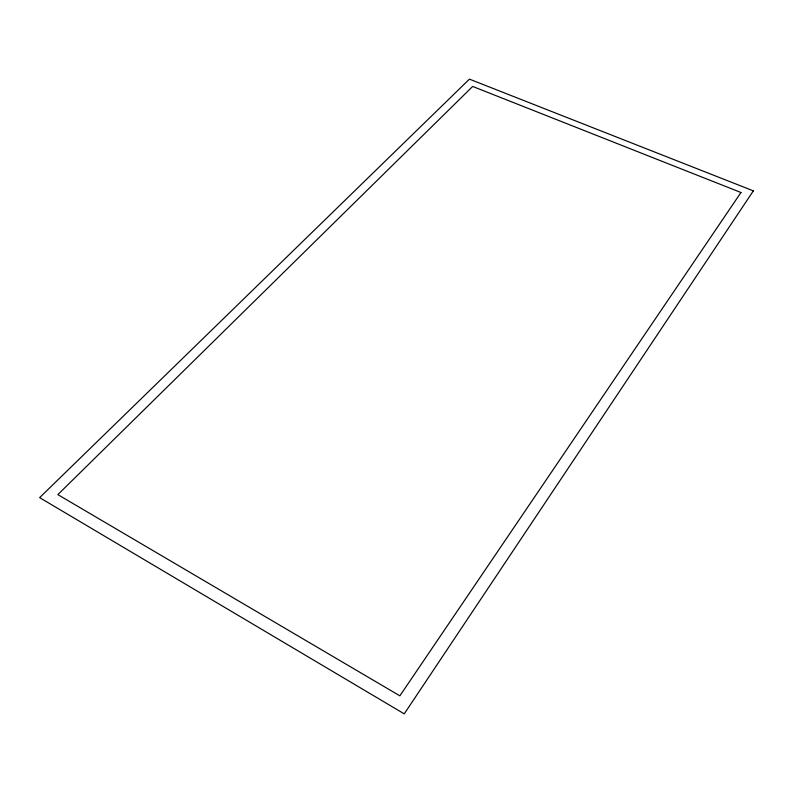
<?xml version="1.0" encoding="UTF-8"?>
<svg xmlns="http://www.w3.org/2000/svg" width="793" height="793" viewBox="0 0 793 793"><rect width="100%" height="100%" fill="white"/><g stroke="black" fill="none" stroke-linecap="round" stroke-linejoin="round"><path stroke-width="1.19" d="M753.35 190.865L404.242 713.859L39.65 497.637L469.436 79.141L753.35 190.865M740.959 192.501L399.86 695.838L57.849 494.614L472.668 86.447L740.959 192.501"/></g></svg>
